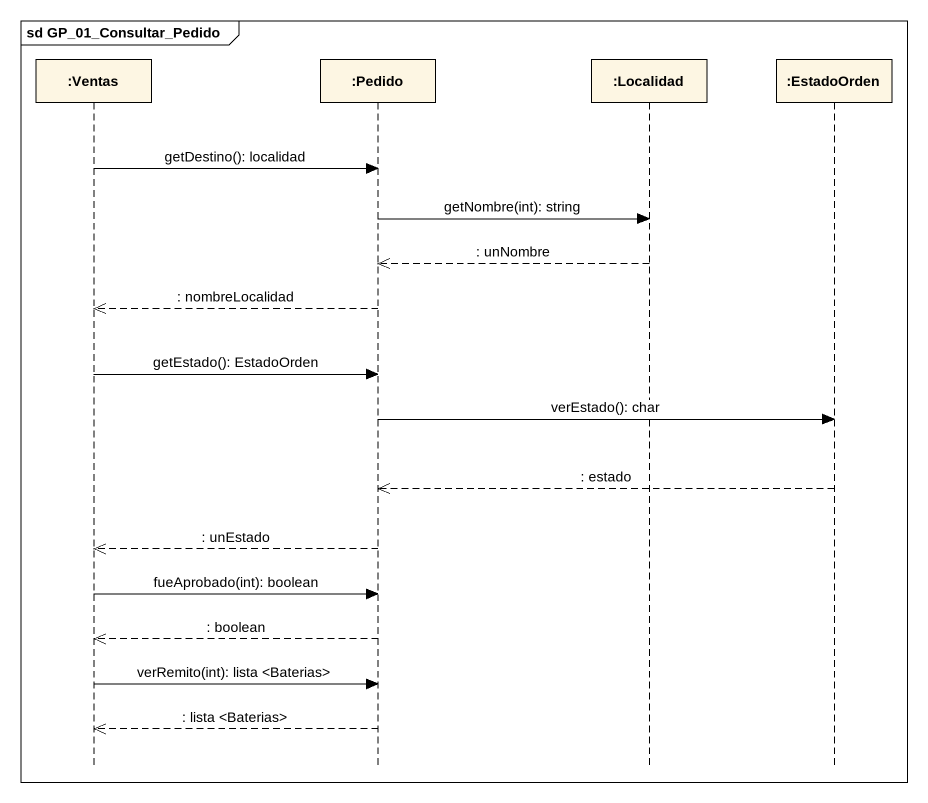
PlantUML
@startuml
mainframe sd GP_01_Consultar_Pedido
hide footbox
participant ":Ventas" as Ventas
participant ":Pedido" as Pedido
participant ":Localidad" as Localidad
participant ":EstadoOrden" as EstadoOrden

Ventas -> Pedido : getDestino(): localidad
Pedido -> Localidad : getNombre(int): string
Localidad -->> Pedido : : unNombre
Pedido -->> Ventas : : nombreLocalidad
Ventas -> Pedido : getEstado(): EstadoOrden
Pedido -> EstadoOrden : verEstado(): char
EstadoOrden -->> Pedido : : estado
Pedido -->> Ventas : : unEstado
Ventas -> Pedido : fueAprobado(int): boolean
Pedido -->> Ventas : : boolean
Ventas -> Pedido : verRemito(int): lista <Baterias>
Pedido -->> Ventas : : lista <Baterias>
@enduml
